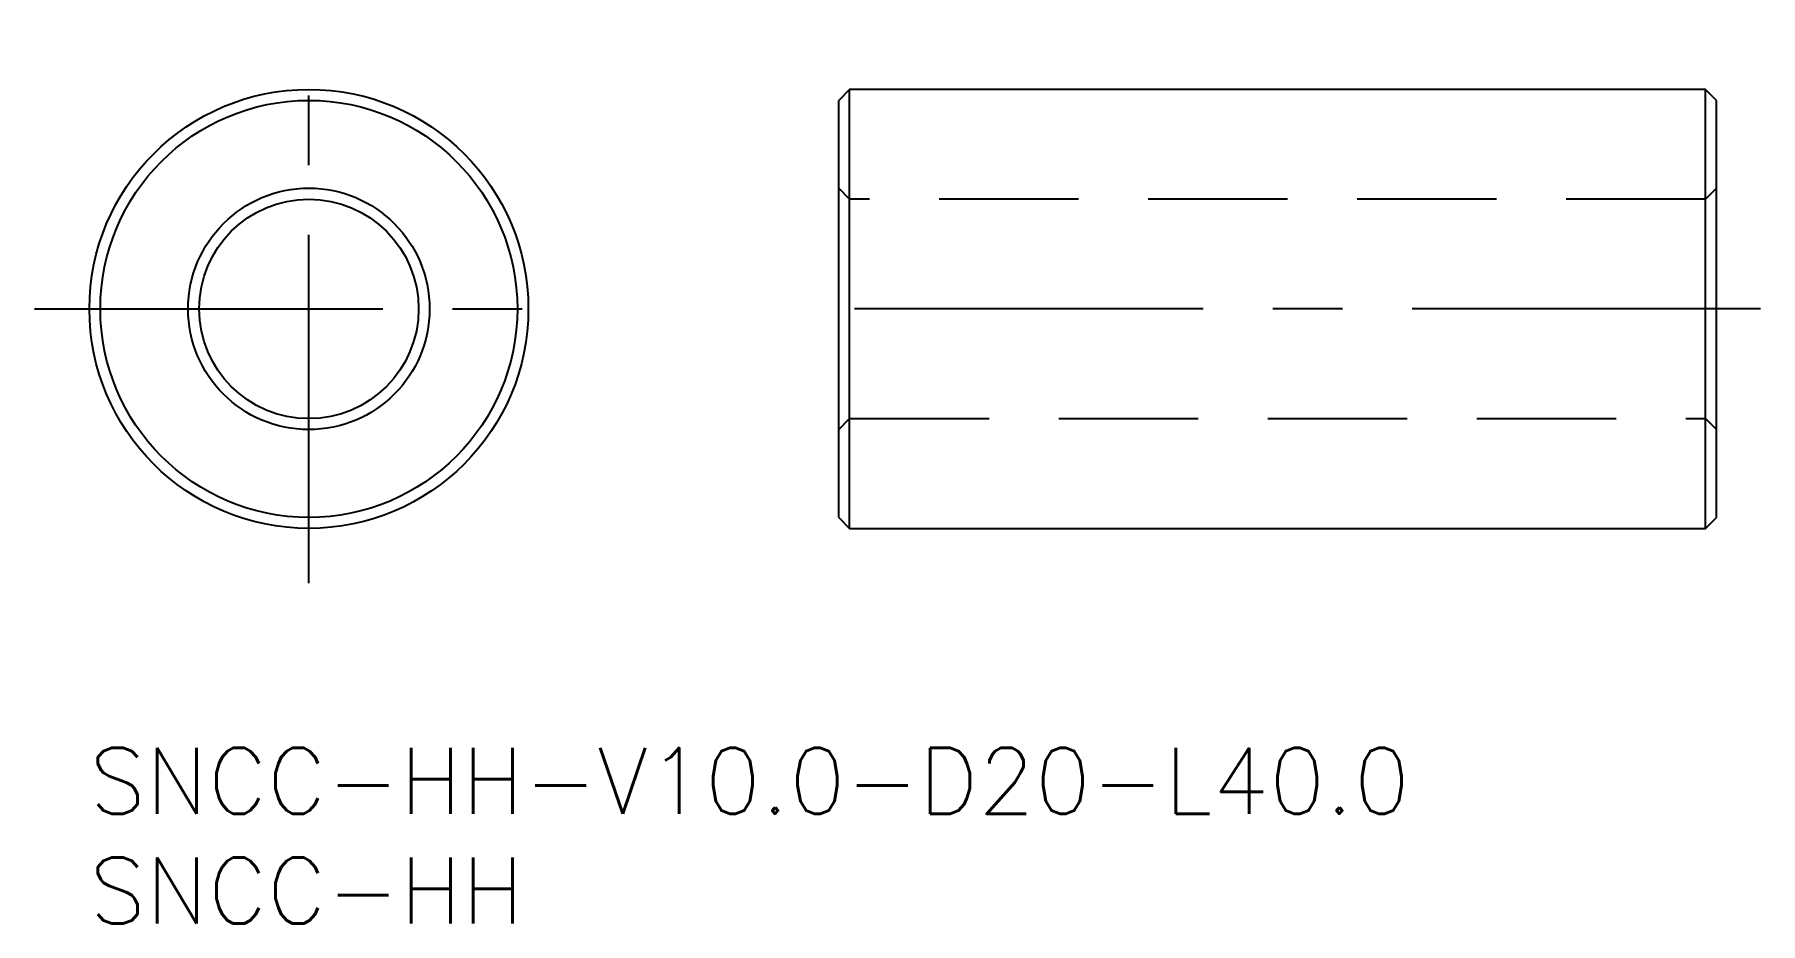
# Model space of a CAD drawing. Extents: x -2.5 to 76.1, y -8 to 32.5.
import ezdxf

# ---------------------------------------------------------------- set-up
doc = ezdxf.new("R2010")
doc.units = 0
doc.header["$LTSCALE"] = 0.5
doc.linetypes.add('CENTER', pattern=[50.8, 31.75, -6.35, 6.35, -6.35])
doc.linetypes.add('DASHED', pattern=[19.05, 12.7, -6.35])
for name, color, linetype in [('MSM_CENTER', 1, 'CENTER'), ('MSM_CONTINUOUS', 7, 'CONTINUOUS'), ('MSM_DASHED', 4, 'DASHED'), ('MSM_PART_NUMBER', 7, 'CONTINUOUS')]:
    doc.layers.add(name, color=color, linetype=linetype)
doc.styles.get("Standard").update_dxf_attribs({"font": 'txt.shx', "height": 3, "bigfont": 'bigfont.shx'})

# ---------------------------------------------------------------- blocks, each defined once
blk = doc.blocks.new('*U12')
at = {"layer": 'MSM_PART_NUMBER'}
blk.add_text('SNCC-HH-V10.0-D20-L40.0', height=3, dxfattribs=at).set_placement((0, -3))
blk = doc.blocks.new('*U13')
at = {"layer": 'MSM_PART_NUMBER'}
blk.add_text('SNCC-HH', height=3, dxfattribs=at).set_placement((0, -8))

msp = doc.modelspace()

# ---------------------------------------------------------------- linework, layer by layer
at = {"layer": 'MSM_CENTER'}
for p, q in [((10, 7.5), (10, 32.5)), ((-2.5, 20), (22.5, 20)), ((76.141, 20), (32.141, 20))]:
    msp.add_line(p, q, dxfattribs=at)
at = {"layer": 'MSM_CONTINUOUS'}
for p, q in [((34.641, 30), (34.141, 29.5)), ((34.641, 10), (34.641, 30)), ((73.641, 30), (34.641, 30)), ((74.141, 29.5), (73.641, 30)), ((73.641, 10), (73.641, 30)), ((34.141, 10.5), (34.141, 29.5)), ((74.141, 10.5), (74.141, 29.5)), ((34.141, 10.5), (34.641, 10)), ((73.641, 10), (74.141, 10.5)), ((34.641, 10), (73.641, 10))]:
    msp.add_line(p, q, dxfattribs=at)
for radius in [10, 9.5, 5.5, 5]:
    msp.add_circle((10, 20), radius, dxfattribs=at)
at = {"layer": 'MSM_DASHED'}
for p, q in [((34.641, 25), (34.141, 25.5)), ((74.141, 25.5), (73.641, 25)), ((73.641, 25), (34.641, 25)), ((34.141, 14.5), (34.641, 15)), ((34.641, 15), (73.641, 15)), ((73.641, 15), (74.141, 14.5))]:
    msp.add_line(p, q, dxfattribs=at)

# ---------------------------------------------------------------- block references
at = {"layer": 'MSM_CONTINUOUS'}
for name in ['*U12', '*U13']:
    msp.add_blockref(name, (0, 0), dxfattribs=at)

doc.saveas('drawing.dxf')
